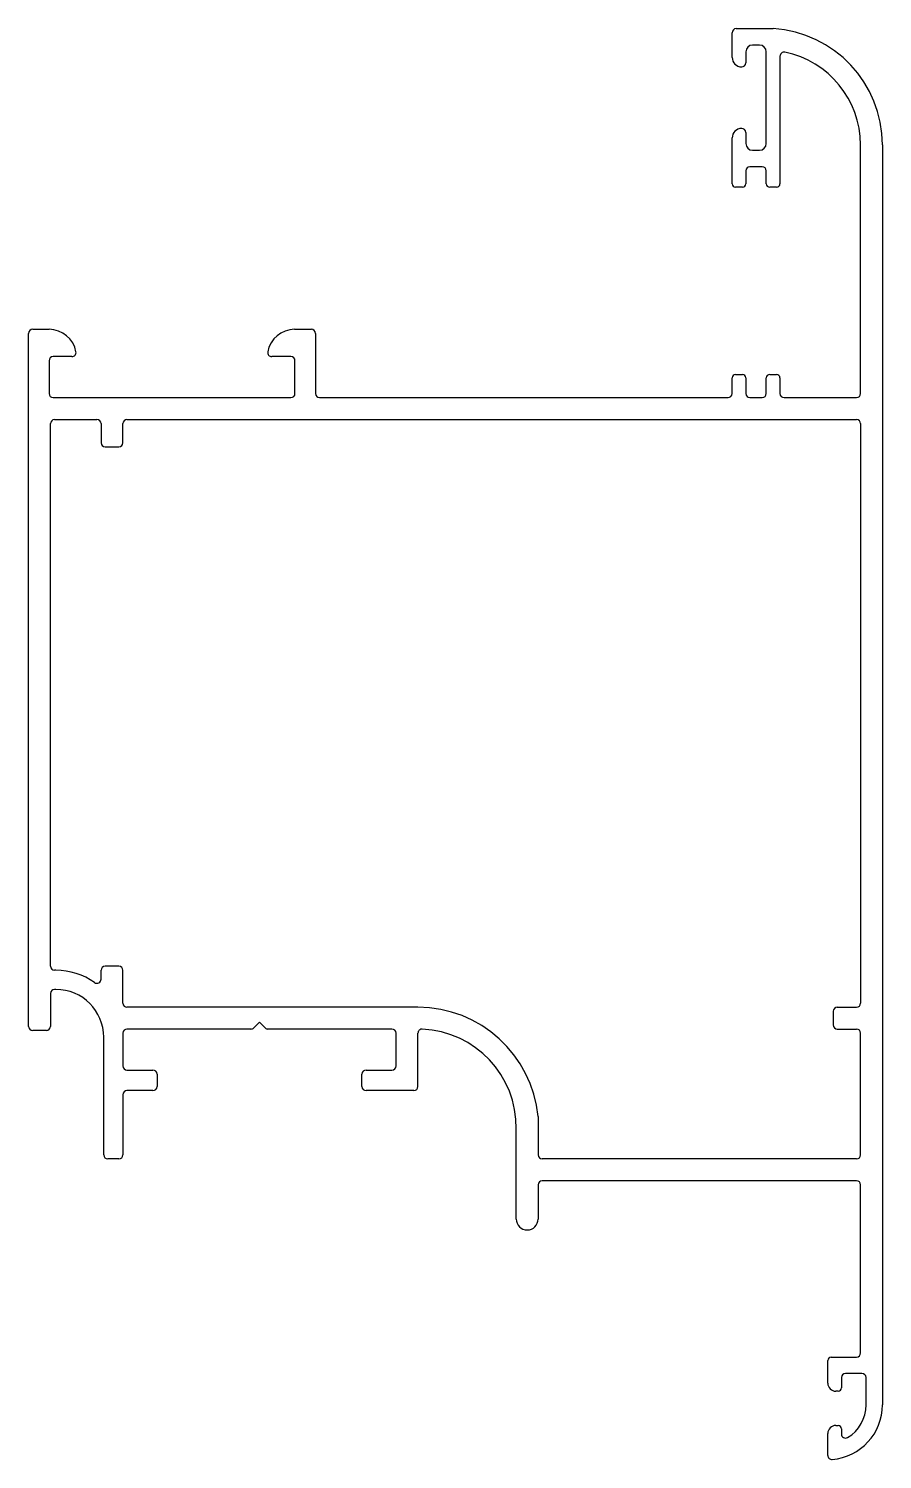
# Model space of a CAD drawing. Extents: x 660 to 722, y 681 to 786.
import ezdxf

# ---------------------------------------------------------------- set-up
doc = ezdxf.new("R2010")
doc.units = 0
doc.layers.get('0').update_dxf_attribs({"linetype": 'CONTINUOUS'})

msp = doc.modelspace()

# ---------------------------------------------------------------- linework, layer by layer
at = {"color": 0}
for p, q in [((711.23, 783.64), (711.23, 785.44)), ((711.53, 785.74), (714.23, 785.74)), ((713.23, 784.54), (712.73, 784.54)), ((712.23, 784.04), (712.23, 783.24)), ((713.73, 777.34), (713.73, 784.04)), ((714.73, 783.72), (714.73, 774.39)), ((712.23, 778.14), (712.23, 777.34)), ((711.23, 774.39), (711.23, 777.74)), ((712.73, 776.84), (713.23, 776.84)), ((720.63, 759.04), (720.63, 777.24)), ((722.23, 777.24), (722.23, 685.04)), ((712.23, 775.34), (712.23, 774.39)), ((713.43, 775.64), (712.53, 775.64)), ((713.73, 774.39), (713.73, 775.34)), ((711.98, 774.14), (711.48, 774.14)), ((714.48, 774.14), (713.98, 774.14)), ((659.73, 712.74), (659.73, 763.44)), ((660.03, 763.74), (661.23, 763.74)), ((679.2, 763.74), (680.43, 763.74)), ((680.73, 763.44), (680.73, 759.04)), ((661.23, 761.44), (661.23, 759.04)), ((662.9, 761.74), (661.53, 761.74)), ((678.93, 761.74), (677.53, 761.74)), ((679.23, 759.04), (679.23, 761.44)), ((711.23, 759.04), (711.23, 760.19)), ((711.48, 760.44), (711.98, 760.44)), ((712.23, 760.19), (712.23, 759.04)), ((713.73, 759.04), (713.73, 760.19)), ((713.98, 760.44), (714.48, 760.44)), ((714.73, 760.19), (714.73, 759.04)), ((661.53, 758.74), (678.93, 758.74)), ((681.03, 758.74), (710.93, 758.74)), ((712.53, 758.74), (713.43, 758.74)), ((715.03, 758.74), (720.33, 758.74)), ((661.63, 757.14), (664.73, 757.14)), ((666.93, 757.14), (720.33, 757.14)), ((661.33, 717.14), (661.33, 756.84)), ((665.03, 756.84), (665.03, 755.44)), ((666.63, 755.44), (666.63, 756.84)), ((720.63, 756.84), (720.63, 714.44)), ((665.33, 755.14), (666.33, 755.14)), ((666.33, 717.14), (665.33, 717.14)), ((661.73, 716.84), (661.63, 716.84)), ((665.03, 716.19), (665.03, 716.84)), ((666.63, 714.44), (666.63, 716.84)), ((661.33, 715.14), (661.33, 712.74)), ((661.73, 715.44), (661.63, 715.44)), ((688.23, 714.14), (666.93, 714.14)), ((718.93, 714.14), (720.33, 714.14)), ((676.63, 713.04), (676.22, 712.63)), ((677.04, 712.63), (676.63, 713.04)), ((718.63, 713.84), (718.63, 712.84)), ((661.03, 712.44), (660.03, 712.44)), ((665.23, 703.34), (665.23, 711.94)), ((666.63, 712.24), (666.63, 709.84)), ((676, 712.54), (666.93, 712.54)), ((686.33, 712.54), (677.25, 712.54)), ((686.63, 709.84), (686.63, 712.24)), ((688.23, 708.34), (688.23, 712.24)), ((718.93, 712.54), (720.33, 712.54)), ((720.63, 703.34), (720.63, 712.24)), ((666.93, 709.54), (668.83, 709.54)), ((669.13, 709.24), (669.13, 708.34)), ((684.13, 708.34), (684.13, 709.24)), ((684.43, 709.54), (686.33, 709.54)), ((666.63, 707.74), (666.63, 703.34)), ((668.83, 708.04), (666.93, 708.04)), ((687.93, 708.04), (684.43, 708.04)), ((697.03, 706.14), (697.03, 703.34)), ((695.43, 698.64), (695.43, 705.23)), ((666.33, 703.04), (665.53, 703.04)), ((720.33, 703.04), (697.33, 703.04)), ((720.33, 701.44), (697.33, 701.44)), ((697.03, 701.14), (697.03, 698.64)), ((720.63, 688.84), (720.63, 701.14)), ((718.23, 686.64), (718.23, 688.29)), ((718.48, 688.54), (720.33, 688.54)), ((719.23, 687.04), (719.23, 686.29)), ((720.73, 687.34), (719.53, 687.34)), ((721.03, 685.04), (721.03, 687.04)), ((718.98, 686.04), (718.83, 686.04)), ((718.23, 681.35), (718.23, 682.94)), ((718.83, 683.54), (718.98, 683.54)), ((719.23, 683.29), (719.23, 682.91))]:
    msp.add_line(p, q, dxfattribs=at)
for centre, radius, start, end in [((711.53, 785.44), 0.3, 90, 180), ((713.7, 777.23), 8.53, 0.0777, 86.4509), ((712.73, 784.04), 0.5, 90, 180), ((713.23, 784.04), 0.5, 0, 90), ((711.93, 783.64), 0.7, 180, 270), ((711.93, 783.24), 0.3, 270, 0), ((715.03, 783.72), 0.3, 78.4425, 180), ((713.7, 777.23), 6.93, 0.0956, 78.4425), ((711.93, 777.74), 0.7, 90, 180), ((711.93, 778.14), 0.3, 0, 90), ((712.73, 777.34), 0.5, 180, 270), ((713.23, 777.34), 0.5, 270, 0), ((712.53, 775.34), 0.3, 90, 180), ((713.43, 775.34), 0.3, 0, 90), ((711.48, 774.39), 0.25, 180, 270), ((711.98, 774.39), 0.25, 270, 360), ((713.98, 774.39), 0.25, 180, 270), ((714.48, 774.39), 0.25, 270, 0), ((660.03, 763.44), 0.3, 90, 180), ((661.23, 761.74), 2, 10.1642, 90), ((679.2, 761.74), 2, 90, 169.8358), ((680.43, 763.44), 0.3, 0, 90), ((661.53, 761.44), 0.3, 90, 180), ((662.9, 762.04), 0.3, 270, 10.1642), ((677.53, 762.04), 0.3, 169.8358, 270), ((678.93, 761.44), 0.3, 0, 90), ((711.48, 760.19), 0.25, 90, 180), ((711.98, 760.19), 0.25, 0, 90), ((713.98, 760.19), 0.25, 90, 180), ((714.48, 760.19), 0.25, 360, 90), ((661.53, 759.04), 0.3, 180, 270), ((678.93, 759.04), 0.3, 270, 0), ((681.03, 759.04), 0.3, 180, 270), ((710.93, 759.04), 0.3, 270, 360), ((712.53, 759.04), 0.3, 180, 270), ((713.43, 759.04), 0.3, 270, 360), ((715.03, 759.04), 0.3, 180, 270), ((720.33, 759.04), 0.3, 270, 0), ((661.63, 756.84), 0.3, 90, 180), ((664.73, 756.84), 0.3, 0, 90), ((666.93, 756.84), 0.3, 90, 180), ((720.33, 756.84), 0.3, 0, 90), ((665.33, 755.44), 0.3, 180, 270), ((666.33, 755.44), 0.3, 270, 0), ((661.63, 717.14), 0.3, 180, 270), ((665.33, 716.84), 0.3, 90, 180), ((666.33, 716.84), 0.3, 360, 90), ((661.73, 711.94), 4.9, 54.7656, 90), ((664.73, 716.19), 0.3, 234.7656, 0), ((661.63, 715.14), 0.3, 90, 180), ((661.73, 711.94), 3.5, 0, 90), ((666.93, 714.44), 0.3, 180, 270), ((688.21, 705.28), 8.86, 5.5629, 89.8762), ((718.93, 713.84), 0.3, 90, 180), ((720.33, 714.44), 0.3, 270, 0), ((660.03, 712.74), 0.3, 180, 270), ((661.03, 712.74), 0.3, 270, 0), ((666.93, 712.24), 0.3, 90, 180), ((676, 712.84), 0.3, 270, 315), ((677.25, 712.84), 0.3, 225, 270), ((686.33, 712.24), 0.3, 360, 90), ((688.53, 712.24), 0.3, 87.5081, 180), ((688.23, 705.34), 7.2, 359.1371, 87.5081), ((718.93, 712.84), 0.3, 180, 270), ((720.33, 712.24), 0.3, 0, 90), ((666.93, 709.84), 0.3, 180, 270), ((686.33, 709.84), 0.3, 270, 360), ((668.83, 709.24), 0.3, 0, 90), ((684.43, 709.24), 0.3, 90, 180), ((666.93, 707.74), 0.3, 90, 180), ((668.83, 708.34), 0.3, 270, 0), ((684.43, 708.34), 0.3, 180, 270), ((687.93, 708.34), 0.3, 270, 360), ((665.53, 703.34), 0.3, 180, 270), ((666.33, 703.34), 0.3, 270, 0), ((697.33, 703.34), 0.3, 180, 270), ((720.33, 703.34), 0.3, 270, 0), ((697.33, 701.14), 0.3, 90, 180), ((720.33, 701.14), 0.3, 0, 90), ((696.23, 698.64), 0.8, 180, 270), ((696.23, 698.64), 0.8, 270, 0), ((718.48, 688.29), 0.25, 90, 180), ((720.33, 688.84), 0.3, 270, 0), ((719.53, 687.04), 0.3, 90, 180), ((720.73, 687.04), 0.3, 0, 90), ((718.83, 686.64), 0.6, 180, 270), ((718.98, 686.29), 0.25, 270, 0), ((718.23, 685.04), 4, 274.6507, 0), ((718.23, 685.04), 2.8, 301.3323, 0), ((718.83, 682.94), 0.6, 90, 180), ((718.98, 683.29), 0.25, 0, 90), ((719.53, 682.91), 0.3, 180, 301.3323), ((718.53, 681.35), 0.3, 180, 274.6507)]:
    msp.add_arc(centre, radius, start, end, dxfattribs=at)

doc.saveas('drawing.dxf')
